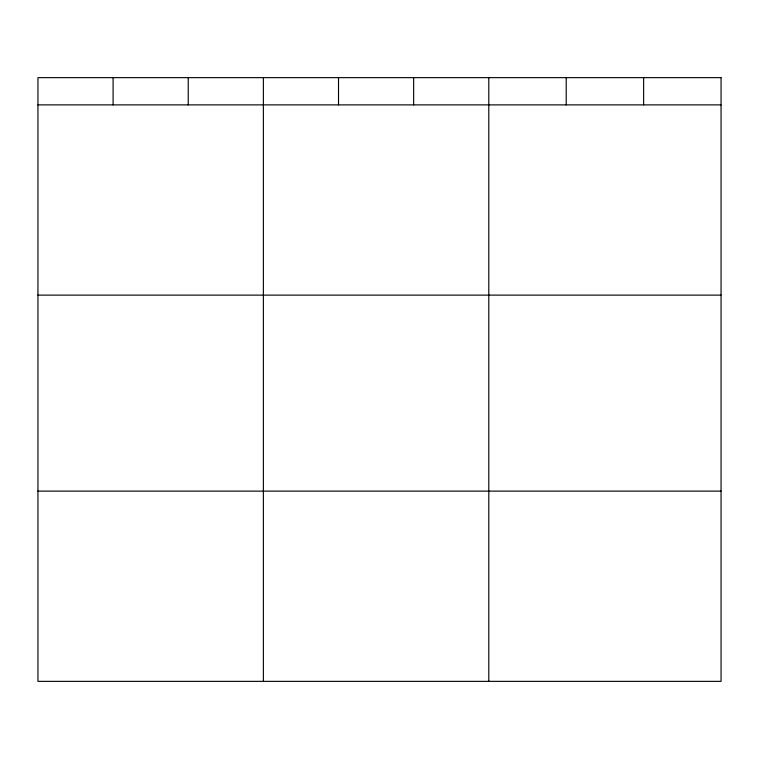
<?xml version="1.0" encoding="UTF-8"?>
<svg xmlns="http://www.w3.org/2000/svg" width="759" height="759" viewBox="0 0 759 759"><rect width="100%" height="100%" fill="white"/><g stroke="black" fill="none" stroke-linecap="round" stroke-linejoin="round"><path stroke-width="1.14" d="M37.95 104.884L721.05 104.884M37.95 295.118L721.05 295.118M37.95 491.12L721.05 491.12M643.632 77.646L643.632 104.884M566.214 77.646L566.214 104.884M488.796 77.646L488.796 681.354M413.655 77.646L413.655 104.884M338.514 77.646L338.514 104.884M263.373 77.646L263.373 681.354M188.232 77.646L188.232 104.884M113.091 77.646L113.091 104.884M721.05 77.646L37.95 77.646L37.95 681.354L721.05 681.354L721.05 77.646"/></g></svg>
